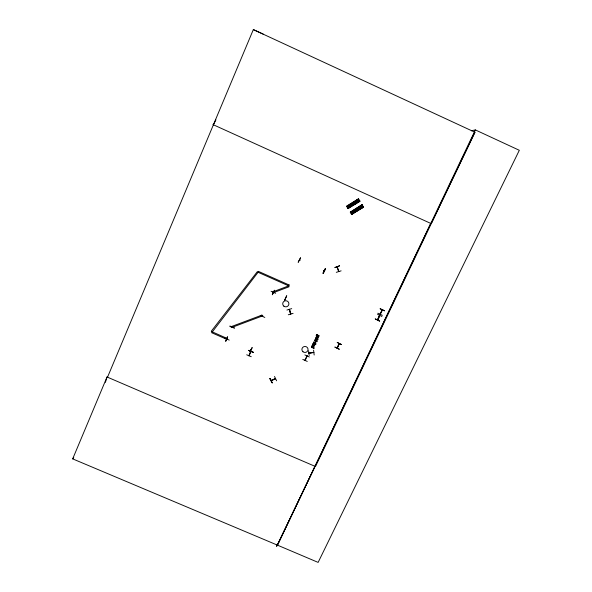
<?xml version="1.0" encoding="UTF-8"?>
<svg xmlns="http://www.w3.org/2000/svg" width="592" height="592" viewBox="0 0 592 592"><rect width="100%" height="100%" fill="white"/><g stroke="black" fill="none" stroke-linecap="round" stroke-linejoin="round"><path stroke-width="0.89" d="M293.099 313.375L288.304 314.766M232.19 327.502L232.071 327.117M232.264 327.295L232.145 327.087M273.304 292.196L273.245 292.796L273.127 291.693M285.544 297.702L285.707 297.769M291.723 308.624L286.928 310.045M290.805 313.96L289.414 309.268M290.783 313.878L289.444 309.357M290.539 313.952L289.214 309.438M471.306 130.743L475.354 129.914L519.317 150.287L318.133 562.4L277.441 545.136L430.754 223.406M275.472 378.599L271.173 380.552M276.716 544.67L276.627 546.423L315.003 466.311M273.119 291.752L288.718 285.869L289.118 284.922M316.328 335.871L316.38 334.976M318.533 336.049L317.556 335.316L317.179 335.753M284.663 300.248L286.72 295.704L284.671 300.203M276.619 380.804L274.518 376.46M317.697 337.869L317.43 337.388L316.787 338.276M317.726 338.446L318.015 337.647M269.811 378.651L272.187 382.772M271.484 380.264L271.225 380.619M271.536 380.375L275.028 378.71M271.173 380.404L271.277 380.767M275.672 293.269L271.084 291.286M338.816 271.558L337.285 266.748M312.739 345.217L313.183 344.47M314.352 344.944L314.182 346.031M273.437 292.411L273.719 292.478M312.546 344.781L312.487 345.595M273.201 292.344L273.075 292.581M316.357 335.775L316.446 335.398M262.693 316.269L262.892 315.847L262.508 316.135M253.235 352.299L248.692 350.331L253.235 352.277M231.058 326.636L231.383 327.605L262.241 316.017L261.908 315.055M304.947 360.128L307.004 355.866M339.194 343.508L337.151 348.029M307.159 355.933L305.169 360.395L305.095 359.936M306.804 356.414L307.189 356.066M251.245 356.695L246.694 354.8M250.801 351.308L248.892 355.74L249.047 355.215M251.045 351.308L249.047 355.807M377.6 319.421L377.407 319.902L379.42 315.425M379.45 315.869C380.434 314.174 377.607 321.826 377.504 319.384M252.029 347.593L249.972 351.9M250.497 349.709L250.875 349.82L250.631 349.361M380.086 314.219L382.328 309.838M250.964 349.635L250.564 349.384M307.255 361.416L302.771 359.403M313.997 342.701L313.901 341.998L313.671 342.798M316.957 340.755L316.727 341.421L314.988 340.319M105.413 382.343L106.738 377.925M318.526 335.99L318.133 336.522L317.334 336.241M377.807 319.591L379.516 315.455M317.149 335.139L316.816 336.138M316.061 337.285C317.009 336.382 315.114 337.951 316.269 338.261M317.142 335.864L317.327 335.479M318 337.78L317.571 338.661L317.482 338.21M227.254 338.402L226.84 339.349L211.662 332.726L258.112 272.239M273.467 292.655L289.066 286.772L288.718 285.869L258.09 272.29L258.504 271.351M312.472 345.04L312.635 344.603M229.193 340.089L224.679 338.032M315.876 344.189L315.654 344.64M379.62 321.197L375.202 318.881L379.701 321.005M382.388 315.329L377.874 313.22M226.729 338.979L226.928 338.735M334.946 347.127L339.364 349.302L334.976 347.075M229.903 326.214L234.513 328.101L229.962 326.096M277.441 545.136L72.683 458.874L107.026 376.986L315.484 466.518L474.843 132.194L253.332 29.6L107.5 377.252L106.997 377.045M308.906 353.076L313.819 352.536M264.824 317.445L260.273 315.41M248.677 350.39L253.206 352.366M227.424 336.841L225.663 341.362L227.668 336.892M226.669 339.253L227.195 339.305L226.692 339.32M250.201 352.062L252.207 347.674M298.213 262.189L300.566 257.735L298.235 262.197M299.626 259.955L300.063 260.132L299.567 260.169M312.132 345.772L311.51 347.186L313.893 348.237L314.034 347.867L311.932 346.942L312.132 345.772L311.51 347.186L313.893 348.237M313.168 343.538L313.035 343.893L313.168 343.538L314.707 344.278L315.033 343.501L313.908 342.997M317.09 341.258L316.853 341.85L314.463 340.74L314.707 340.208M315.462 338.58L317.393 339.127L315.469 338.639L315.595 338.284M316.394 336.633L317.623 337.174M314.463 340.8L314.84 339.949M313.035 345.684L313.738 344.544L314.433 345.136M313.834 345.869C312.576 345.484 315.048 344.648 313.834 345.928M317.26 338.528L317.623 337.988M314.885 344.707L313.027 343.834M314.115 342.738L315.181 343.264L315.677 342.775L315.425 343.375L315.943 343.604L315.284 343.612L314.951 344.337L315.469 344.344M315.425 343.316L315.425 342.664M318.881 335.93L318.785 335.856A0.881 0.858 -5.6 0 1 318.629 336.485L318.526 336.663M317.86 339.712L317.697 339.186L317.852 339.66M323.572 270.84L323.965 271.069M323.306 273.371L325.43 268.82L323.054 273.23M337.521 347.534L339.149 344.174M337.285 347.992L339.105 343.582M341.554 344.64L337.151 342.428L341.584 344.574M309.335 357.013L304.873 354.941M277.433 545.254L475.354 129.914M475.021 132.275L431.25 223.635L212.883 124.549M377.496 314.211L381.892 316.491M380.182 313.708L382.18 310.149M382.388 309.89L380.271 314.293M384.585 310.807L380.042 308.713L384.556 310.756M227.224 338.491L212.084 331.779M213.401 124.786L215.932 119.858M317.201 337.862L317.43 337.388M317.046 337.595L316.69 337.063L316.269 337.492M316.343 337.307L316.557 337.995L317.038 337.536M315.477 344.403L315.654 343.974M337.144 266.859L337.47 267.162M338.417 271.151L338.52 271.484M315.092 340.185L315.64 339.653M314.004 342.405L313.901 341.998M72.683 458.874L73.748 457.483M316.269 335.176L317.001 334.828M312.754 344.529L313.301 344.389L312.842 345.558M317.068 337.98L316.261 338.202M316.594 335.235L317.157 335.198M323.646 270.677L324.076 270.84M275.509 378.791L271.21 380.745M318.518 336.604L316.957 336.352M348.096 208.636L346.594 206.097L358.515 198.816L360.01 201.354L348.081 208.606M346.794 206.43L358.53 198.838M346.956 206.712L358.782 199.267L347.038 206.837M347.637 207.866L359.559 200.592L359.751 200.925L347.726 208.029L359.551 200.577M347.667 207.918L359.581 200.636M347.911 208.325L359.832 201.058M363.569 207.193L351.678 214.482L350.272 212.121L362.089 204.684M350.368 212.269L362.112 204.721L363.584 207.23M362.378 205.165L350.434 212.38L350.642 212.728L362.526 205.424L350.634 212.72M350.523 212.543L362.363 205.143M363.333 206.8L363.133 206.467L351.315 213.882L363.31 206.771M363.162 206.512L351.33 213.912M351.315 213.882L363.125 206.453M351.478 214.149L363.399 206.911L351.581 214.334M351.507 214.2L363.414 206.934M316.454 337.27L317.194 337.285M272.135 382.861L269.996 378.562M324.039 271.047L323.624 270.862M315.551 344.662L314.877 344.648M315.292 339.519L316.824 339.66M314.026 346.076L313.479 346.179M231.021 326.717L261.886 315.129M336.286 272.327L341.118 270.847M308.573 350.767L309.187 355.555M315.558 339.401L316.187 339.379M316.794 340.104L315.647 339.712A0.858 0.844 -4.7 0 0 315.196 340.023M313.59 350.205L314.167 355M313.701 352.388L308.994 352.906M309.017 353.15L313.76 352.432M315.862 339.682L316.609 339.941M313.486 346.239L312.857 345.957M316.994 334.776L317.416 334.954M313.279 346.202L312.694 345.832M338.587 271.573L337.114 266.8M315.011 344.366L315.284 343.612M311.94 347.001L314.041 347.926M317.408 334.894L319.007 335.657M314.885 340.607L316.727 341.421M258.482 271.41L289.118 284.989M253.332 29.6L263.166 34.07M325.178 268.679L323.062 273.267L325.437 268.827M357.361 199.711L358.671 201.902M316.505 339.423L316.949 339.756M356.554 200.2L357.871 202.405M362.149 204.847L362.548 205.454M355.348 200.94L356.665 203.145M360.942 205.587L362.26 207.785M360.136 206.075L361.438 208.266M355.577 203.796L354.282 201.613M358.922 206.815L360.239 209.013M354.371 204.536L353.076 202.353M357.849 207.474L359.166 209.672M356.643 208.214L357.96 210.412M313.915 343.057L313.634 342.531M212.04 331.86L211.307 331.194L257.335 271.647L258.09 272.29M317.342 336.3L317.12 335.901M316.942 339.697L317.216 340.119M317.874 337.285L318.022 337.706M351.478 211.381L352.78 213.571M347.889 205.52L349.199 207.711M270.056 378.473L272.194 382.839M318.785 335.856L318.792 335.916A0.881 0.858 -5.6 0 1 318.637 336.545M299.981 260.051L299.478 260.043M274.451 290.28L272.29 294.779L274.466 290.28M339.556 265.808L334.813 267.591L339.556 265.823M283.864 306.168A3.101 3.056 4.4 0 0 288.874 304.288A3.101 3.056 4.4 0 0 284.708 300.943A3.101 3.056 4.4 0 0 283.864 306.168M303.015 351.781A3.078 3.004 -1.5 0 0 308.003 349.939A3.078 3.004 -1.5 0 0 303.881 346.653A3.078 3.004 -1.5 0 0 303.015 351.781"/></g></svg>
